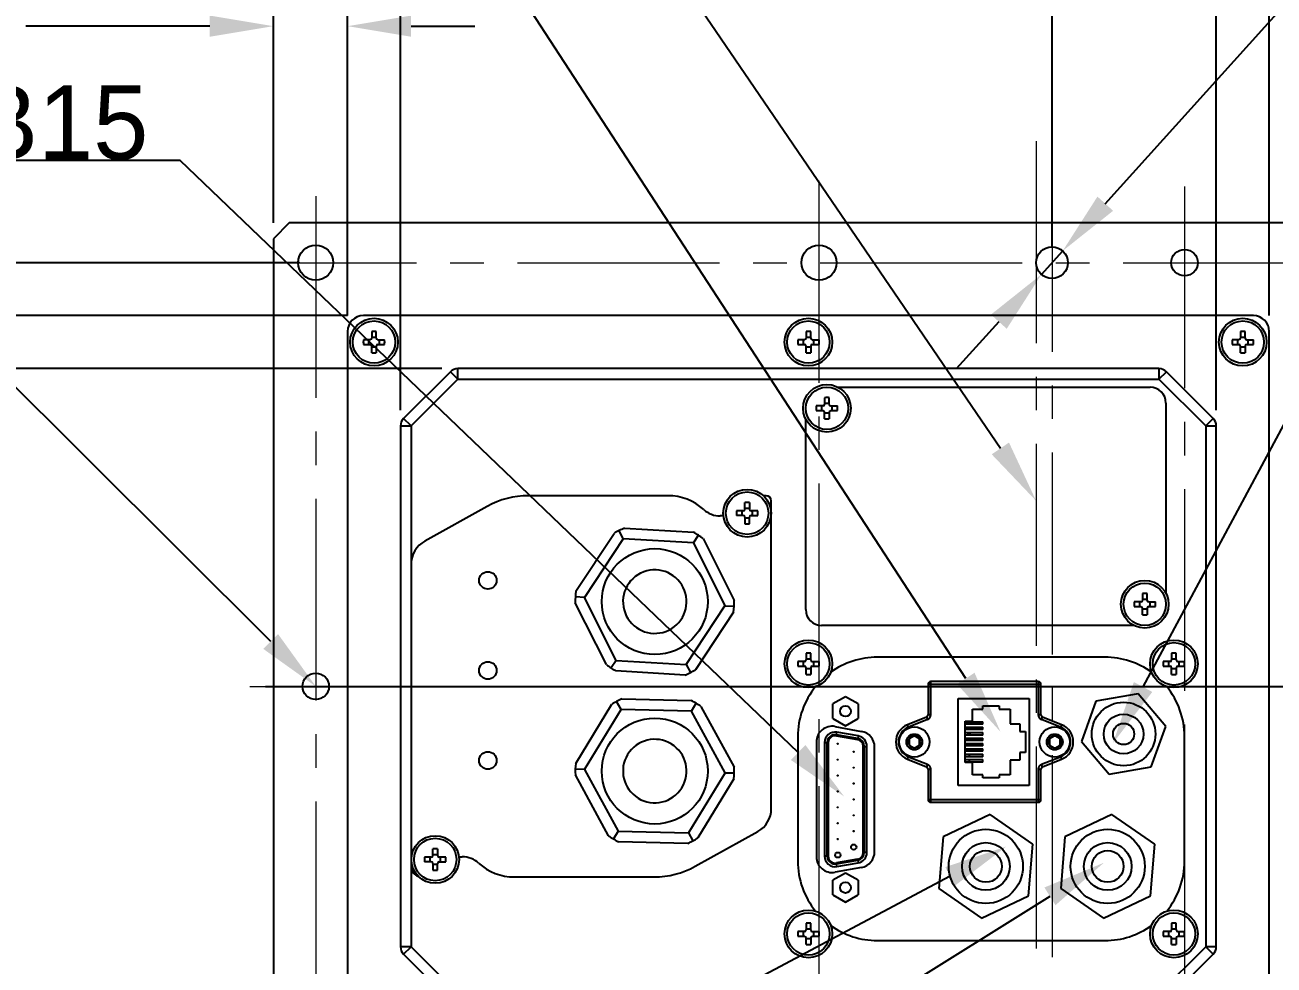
# Model space of a CAD drawing. Header units: millimetres. Extents: x 4086 to 8300, y 123 to 1549.
# Drawn here: x 6673.2 to 6791.1, y 646.6 to 735.4 of the extents above; entities that cross this region are included whole.
import ezdxf
from ezdxf import colors
from ezdxf.entities.mleader import LeaderData, LeaderLine
from ezdxf.math import Vec2, Vec3

# ---------------------------------------------------------------- set-up
doc = ezdxf.new("R2010")
doc.units = ezdxf.units.MM
doc.linetypes.add('CENTER2', pattern=[28.575, 19.05, -3.175, 3.175, -3.175])
doc.layers.add('00_COMPONENTS', color=7, linetype='Continuous')
for name, color, linetype, lineweight in [('中心线层', 7, 'CENTER2', 0), ('标注层', 7, 'Continuous', 0), ('细线层', 7, 'Continuous', 0)]:
    doc.layers.add(name, color=color, linetype=linetype, lineweight=lineweight)
doc.styles.get("Standard").update_dxf_attribs({"font": 'simsun.ttc'})
doc.styles.add('思源黑', font='SourceHanSansCN-Normal.ttf')
doc.dimstyles.new('半径标注', dxfattribs={"dimtxt": 7, "dimasz": 6, "dimexe": 1.25, "dimexo": 0.625, "dimgap": 1, "dimtad": 1, "dimtoh": 1, "dimlfac": 2, "dimdsep": 46, "dimtxsty": '思源黑', "dimcen": 2.5, "dimadec": 0, "dimazin": 0, "dimtfac": 1, "dimtmove": 0, "dimatfit": 3, "dimfxl": 1, "dimarcsym": 0})
doc.dimstyles.new('尺寸标注_细节_1_2比例', dxfattribs={"dimtxt": 7, "dimasz": 6, "dimexe": 2, "dimexo": 1.5, "dimgap": 1, "dimtad": 1, "dimlfac": 2, "dimdsep": 46, "dimtxsty": '思源黑', "dimcen": 0.09, "dimadec": 0, "dimazin": 0, "dimtp": 0.01, "dimtm": 0.01, "dimtfac": 1, "dimtofl": 0, "dimtmove": 0, "dimatfit": 3, "dimfxl": 1, "dimtolj": 1, "dimarcsym": 0})

# ---------------------------------------------------------------- blocks, each defined once
blk = doc.blocks.new('*D1541')
at = {"layer": 'Defpoints', "color": 0}
for p in [(6700.68, 712.96), (6605.05, 632.96), (6700.68, 632.96)]:
    blk.add_point(p, dxfattribs=at)
at = {"layer": '细线层', "color": 0, "lineweight": -2}
for p, q in [((6699.18, 712.96), (6603.05, 712.96)), ((6605.05, 706.96), (6605.05, 638.96)), ((6699.18, 632.96), (6603.05, 632.96))]:
    blk.add_line(p, q, dxfattribs=at)
at = {"layer": '细线层', "color": 0}
for points in [[(6606.05, 706.96), (6604.05, 706.96), (6605.05, 712.96)], [(6604.05, 638.96), (6606.05, 638.96), (6605.05, 632.96)]]:
    blk.add_solid(points, dxfattribs=at)
at = {"layer": '细线层', "color": 0, "insert": (6600.43, 672.96), "char_height": 7, "attachment_point": 5, "rotation": 90, "style": '思源黑'}
blk.add_mtext('\\A1;160', dxfattribs=at)
blk = doc.blocks.new('*D1542')
at = {"layer": 'Defpoints', "color": 0}
for p in [(6705.18, 707.96), (6624.57, 637.96), (6705.18, 637.96)]:
    blk.add_point(p, dxfattribs=at)
at = {"layer": '细线层', "color": 0, "lineweight": -2}
for p, q in [((6703.68, 707.96), (6622.57, 707.96)), ((6624.57, 701.96), (6624.57, 643.96)), ((6703.68, 637.96), (6622.57, 637.96))]:
    blk.add_line(p, q, dxfattribs=at)
at = {"layer": '细线层', "color": 0}
for points in [[(6625.57, 701.96), (6623.57, 701.96), (6624.57, 707.96)], [(6623.57, 643.96), (6625.57, 643.96), (6624.57, 637.96)]]:
    blk.add_solid(points, dxfattribs=at)
at = {"layer": '细线层', "color": 0, "insert": (6619.95, 672.96), "char_height": 7, "attachment_point": 5, "rotation": 90, "style": '思源黑'}
blk.add_mtext('\\A1;140', dxfattribs=at)
blk = doc.blocks.new('*D1543')
at = {"layer": 'Defpoints', "color": 0}
for p in [(6714.09, 702.96), (6644.14, 642.96), (6714.09, 642.96)]:
    blk.add_point(p, dxfattribs=at)
at = {"layer": '细线层', "color": 0, "lineweight": -2}
for p, q in [((6712.59, 702.96), (6642.14, 702.96)), ((6644.14, 696.96), (6644.14, 648.96)), ((6712.59, 642.96), (6642.14, 642.96))]:
    blk.add_line(p, q, dxfattribs=at)
at = {"layer": '细线层', "color": 0}
for points in [[(6645.14, 696.96), (6643.14, 696.96), (6644.14, 702.96)], [(6643.14, 648.96), (6645.14, 648.96), (6644.14, 642.96)]]:
    blk.add_solid(points, dxfattribs=at)
at = {"layer": '细线层', "color": 0, "insert": (6639.51, 672.96), "char_height": 7, "attachment_point": 5, "rotation": 90, "style": '思源黑'}
blk.add_mtext('\\A1;120', dxfattribs=at)
blk = doc.blocks.new('*D1544')
at = {"layer": 'Defpoints', "color": 0}
for p in [(6703.68, 735.29), (6696.68, 715.21), (6703.68, 706.46)]:
    blk.add_point(p, dxfattribs=at)
at = {"layer": '细线层', "color": 0, "lineweight": -2}
for p, q in [((6696.68, 716.71), (6696.68, 737.29)), ((6703.68, 707.96), (6703.68, 737.29)), ((6690.68, 735.29), (6673.33, 735.29)), ((6709.68, 735.29), (6715.68, 735.29))]:
    blk.add_line(p, q, dxfattribs=at)
at = {"layer": '细线层', "color": 0}
for points in [[(6690.68, 734.29), (6690.68, 736.29), (6696.68, 735.29)], [(6709.68, 736.29), (6709.68, 734.29), (6703.68, 735.29)]]:
    blk.add_solid(points, dxfattribs=at)
at = {"layer": '细线层', "color": 0, "insert": (6679.01, 739.79), "char_height": 7, "attachment_point": 5, "style": '思源黑'}
blk.add_mtext('\\A1;14', dxfattribs=at)
blk = doc.blocks.new('*D1545')
at = {"layer": 'Defpoints', "color": 0}
for p in [(6703.68, 747.61), (6703.68, 706.46), (6708.68, 697.55)]:
    blk.add_point(p, dxfattribs=at)
at = {"layer": '细线层', "color": 0, "lineweight": -2}
for p, q in [((6703.68, 707.96), (6703.68, 749.61)), ((6708.68, 699.05), (6708.68, 749.61)), ((6697.68, 747.61), (6674.94, 747.61)), ((6714.68, 747.61), (6720.68, 747.61))]:
    blk.add_line(p, q, dxfattribs=at)
at = {"layer": '细线层', "color": 0}
for points in [[(6697.68, 746.61), (6697.68, 748.61), (6703.68, 747.61)], [(6714.68, 748.61), (6714.68, 746.61), (6708.68, 747.61)]]:
    blk.add_solid(points, dxfattribs=at)
at = {"layer": '细线层', "color": 0, "insert": (6680.52, 752.24), "char_height": 7, "attachment_point": 5, "style": '思源黑'}
blk.add_mtext('\\A1;10', dxfattribs=at)
blk = doc.blocks.new('*D1546')
at = {"layer": 'Defpoints', "color": 0}
for p in [(6785.68, 747.54), (6708.68, 697.55), (6785.68, 697.55)]:
    blk.add_point(p, dxfattribs=at)
at = {"layer": '细线层', "color": 0, "lineweight": -2}
for p, q in [((6708.68, 699.05), (6708.68, 749.54)), ((6785.68, 699.05), (6785.68, 749.54)), ((6714.68, 747.54), (6779.68, 747.54))]:
    blk.add_line(p, q, dxfattribs=at)
at = {"layer": '细线层', "color": 0}
for points in [[(6714.68, 748.54), (6714.68, 746.54), (6708.68, 747.54)], [(6779.68, 746.54), (6779.68, 748.54), (6785.68, 747.54)]]:
    blk.add_solid(points, dxfattribs=at)
at = {"layer": '细线层', "color": 0, "insert": (6747.18, 752.11), "char_height": 7, "attachment_point": 5, "style": '思源黑'}
blk.add_mtext('\\A1;154', dxfattribs=at)
blk = doc.blocks.new('*D1547')
at = {"layer": 'Defpoints', "color": 0}
for p in [(6800.68, 777.21), (6800.68, 715.21), (6770.18, 712.96)]:
    blk.add_point(p, dxfattribs=at)
at = {"layer": '细线层', "color": 0, "lineweight": -2}
for p, q in [((6770.18, 714.46), (6770.18, 779.21)), ((6800.68, 716.71), (6800.68, 779.21)), ((6770.18, 777.21), (6724.85, 777.21)), ((6776.18, 777.21), (6794.68, 777.21))]:
    blk.add_line(p, q, dxfattribs=at)
at = {"layer": '细线层', "color": 0}
for points in [[(6776.18, 778.21), (6776.18, 776.21), (6770.18, 777.21)], [(6794.68, 776.21), (6794.68, 778.21), (6800.68, 777.21)]]:
    blk.add_solid(points, dxfattribs=at)
at = {"layer": '细线层', "color": 0, "insert": (6744.51, 782.11), "char_height": 7, "attachment_point": 5, "style": '思源黑'}
blk.add_mtext('\\A1;61%%P0.05', dxfattribs=at)
blk = doc.blocks.new('*D1548')
at = {"layer": 'Defpoints', "color": 0}
for p in [(6790.68, 761.83), (6703.68, 706.46), (6790.68, 706.46)]:
    blk.add_point(p, dxfattribs=at)
at = {"layer": '细线层', "color": 0, "lineweight": -2}
for p, q in [((6703.68, 707.96), (6703.68, 763.83)), ((6790.68, 707.96), (6790.68, 763.83)), ((6709.68, 761.83), (6784.68, 761.83))]:
    blk.add_line(p, q, dxfattribs=at)
at = {"layer": '细线层', "color": 0}
for points in [[(6709.68, 762.83), (6709.68, 760.83), (6703.68, 761.83)], [(6784.68, 760.83), (6784.68, 762.83), (6790.68, 761.83)]]:
    blk.add_solid(points, dxfattribs=at)
at = {"layer": '细线层', "color": 0, "insert": (6747.28, 766.33), "char_height": 7, "attachment_point": 5, "style": '思源黑'}
blk.add_mtext('\\A1;174', dxfattribs=at)
blk = doc.blocks.new('*D1549')
at = {"color": 0, "lineweight": -2}
for p, q in [((6775.2, 718.53), (6817.9, 765.88)), ((6978.06, 765.88), (6817.9, 765.88)), ((6769.17, 711.85), (6771.18, 714.07)), ((6765.16, 707.39), (6761.14, 702.93))]:
    blk.add_line(p, q, dxfattribs=at)
at = {"color": 0}
for points in [[(6774.46, 719.2), (6775.94, 717.86), (6771.18, 714.07)], [(6765.9, 706.72), (6764.41, 708.06), (6769.17, 711.85)]]:
    blk.add_solid(points, dxfattribs=at)
at = {"layer": 'Defpoints', "color": 0}
for p in [(6771.18, 714.07), (6769.17, 711.85)]:
    blk.add_point(p, dxfattribs=at)
at = {"color": 0, "insert": (6900.59, 773.97), "char_height": 7, "attachment_point": 5}
blk.add_mtext('\\A1;{\\fSource Han Sans CN Normal|b0|i0|c134|p34;φ6{\\H0.7x;\\S+0.012^ 0;} \\C7;Penetration\\C256; (Locating Hole)}', dxfattribs=at)
blk = doc.blocks.new('*D1557')
at = {"layer": 'Defpoints', "color": 0}
for p in [(6795.68, 712.96), (6694.45, 672.96), (6827.42, 672.96)]:
    blk.add_point(p, dxfattribs=at)
at = {"layer": '细线层', "color": 0, "lineweight": -2}
for p, q in [((6827.42, 712.96), (6827.42, 730.54)), ((6797.18, 712.96), (6829.42, 712.96)), ((6827.42, 706.96), (6827.42, 678.96)), ((6695.95, 672.96), (6829.42, 672.96))]:
    blk.add_line(p, q, dxfattribs=at)
at = {"layer": '细线层', "color": 0}
for points in [[(6828.42, 706.96), (6826.42, 706.96), (6827.42, 712.96)], [(6826.42, 678.96), (6828.42, 678.96), (6827.42, 672.96)]]:
    blk.add_solid(points, dxfattribs=at)
at = {"layer": '细线层', "color": 0, "insert": (6822.8, 724.75), "char_height": 7, "attachment_point": 5, "rotation": 90, "style": '思源黑'}
blk.add_mtext('\\A1;80', dxfattribs=at)

msp = doc.modelspace()

# ---------------------------------------------------------------- linework, layer by layer
at = {"layer": '00_COMPONENTS', "color": 7, "linetype": 'Continuous'}
for p, q in [((6698.1785, 716.7095), (6696.6785, 715.2095)), ((6799.1785, 716.7095), (6698.1785, 716.7095)), ((6696.6785, 715.2095), (6696.6785, 630.7095)), ((6789.1785, 707.9595), (6705.1785, 707.9595)), ((6703.6785, 706.4595), (6703.6785, 639.4595)), ((6705.9585, 706.4633), (6705.9585, 705.8295)), ((6706.3985, 705.8295), (6706.3985, 706.4633)), ((6746.9585, 706.4633), (6746.9585, 705.8295)), ((6747.3985, 705.8295), (6747.3985, 706.4633)), ((6787.9585, 706.4633), (6787.9585, 705.8295)), ((6788.3985, 705.8295), (6788.3985, 706.4633)), ((6790.6785, 639.4595), (6790.6785, 706.4595)), ((6705.8085, 705.6795), (6705.1747, 705.6795)), ((6705.1747, 705.2395), (6705.8085, 705.2395)), ((6705.7049, 705.2395), (6705.7049, 705.6795)), ((6705.9585, 705.9331), (6706.3985, 705.9331)), ((6705.9585, 704.4558), (6705.9585, 705.0895)), ((6706.3985, 704.986), (6705.9585, 704.986)), ((6706.3985, 705.0895), (6706.3985, 704.4558)), ((6706.5485, 705.6795), (6707.1822, 705.6795)), ((6706.5485, 705.2395), (6707.1822, 705.2395)), ((6706.6521, 705.6795), (6706.6521, 705.2395)), ((6746.8085, 705.6795), (6746.1747, 705.6795)), ((6746.1747, 705.2395), (6746.8085, 705.2395)), ((6746.7049, 705.2395), (6746.7049, 705.6795)), ((6746.9585, 705.9331), (6747.3985, 705.9331)), ((6746.9585, 704.4558), (6746.9585, 705.0895)), ((6747.3985, 704.986), (6746.9585, 704.986)), ((6747.3985, 705.0895), (6747.3985, 704.4558)), ((6747.5485, 705.6795), (6748.1822, 705.6795)), ((6747.5485, 705.2395), (6748.1822, 705.2395)), ((6747.6521, 705.6795), (6747.6521, 705.2395)), ((6787.8085, 705.6795), (6787.1747, 705.6795)), ((6787.1747, 705.2395), (6787.8085, 705.2395)), ((6787.7049, 705.2395), (6787.7049, 705.6795)), ((6787.9585, 705.9331), (6788.3985, 705.9331)), ((6787.9585, 704.4558), (6787.9585, 705.0895)), ((6788.3985, 704.986), (6787.9585, 704.986)), ((6788.3985, 705.0895), (6788.3985, 704.4558)), ((6788.5485, 705.6795), (6789.1822, 705.6795)), ((6788.5485, 705.2395), (6789.1822, 705.2395)), ((6788.6521, 705.6795), (6788.6521, 705.2395)), ((6713.3856, 702.6666), (6708.9714, 698.2524)), ((6713.3856, 702.6666), (6714.0927, 701.9595)), ((6714.0927, 701.9595), (6714.0927, 702.9595)), ((6780.2643, 702.9595), (6714.0927, 702.9595)), ((6780.2643, 702.9595), (6780.2643, 701.9595)), ((6780.2643, 701.9595), (6780.9714, 702.6666)), ((6785.3856, 698.2524), (6780.9714, 702.6666)), ((6714.0927, 701.9595), (6709.6785, 697.5453)), ((6714.0927, 701.9595), (6780.2643, 701.9595)), ((6784.6785, 697.5453), (6780.2643, 701.9595)), ((6749.9593, 701.2095), (6779.4285, 701.2095)), ((6748.5585, 699.4295), (6747.9247, 699.4295)), ((6748.4549, 698.9895), (6748.4549, 699.4295)), ((6748.7085, 700.2133), (6748.7085, 699.5795)), ((6748.7085, 699.6831), (6749.1485, 699.6831)), ((6749.1485, 699.5795), (6749.1485, 700.2133)), ((6749.2985, 699.4295), (6749.9322, 699.4295)), ((6749.4021, 699.4295), (6749.4021, 698.9895)), ((6780.9285, 699.7095), (6780.9285, 681.7403)), ((6709.6785, 697.5453), (6708.9714, 698.2524)), ((6746.9285, 680.2095), (6746.9285, 698.1788)), ((6747.9247, 698.9895), (6748.5585, 698.9895)), ((6748.7085, 698.2058), (6748.7085, 698.8395)), ((6749.1485, 698.736), (6748.7085, 698.736)), ((6749.1485, 698.8395), (6749.1485, 698.2058)), ((6749.2985, 698.9895), (6749.9322, 698.9895)), ((6785.3856, 698.2524), (6784.6785, 697.5453)), ((6708.6785, 697.5453), (6708.6785, 648.3738)), ((6708.6785, 697.5453), (6709.6785, 697.5453)), ((6709.6785, 697.5453), (6709.6785, 648.3738)), ((6784.6785, 697.5453), (6784.6785, 648.3738)), ((6784.6785, 697.5453), (6785.6785, 697.5453)), ((6785.6785, 648.3738), (6785.6785, 697.5453)), ((6733.9233, 690.9595), (6720.7515, 690.9595)), ((6743.1785, 690.9595), (6742.9282, 690.9595)), ((6716.8664, 689.9528), (6710.9644, 686.6739)), ((6741.1794, 689.6787), (6741.1794, 690.3125)), ((6741.1794, 689.7823), (6741.6194, 689.7823)), ((6741.6194, 690.3125), (6741.6194, 689.6787)), ((6743.6785, 661.4305), (6743.6785, 690.4595)), ((6741.0294, 689.5287), (6740.3956, 689.5287)), ((6741.0294, 689.0887), (6740.3956, 689.0887)), ((6740.9258, 689.0887), (6740.9258, 689.5287)), ((6741.1794, 688.9387), (6741.1794, 688.305)), ((6741.6194, 688.8352), (6741.1794, 688.8352)), ((6741.6194, 688.305), (6741.6194, 688.9387)), ((6742.4031, 689.5287), (6741.7694, 689.5287)), ((6741.7694, 689.0887), (6742.4031, 689.0887)), ((6741.8729, 689.5287), (6741.8729, 689.0887)), ((6725.243, 681.9411), (6728.8386, 687.402)), ((6729.7017, 686.8943), (6729.3159, 687.6635)), ((6729.8108, 687.8897), (6736.3379, 687.5062)), ((6729.7017, 686.8943), (6726.0504, 681.3489)), ((6736.3298, 686.5049), (6729.7017, 686.8943)), ((6736.3298, 686.5049), (6736.803, 687.2236)), ((6736.3298, 686.5049), (6739.3066, 680.5701)), ((6737.2463, 686.9081), (6740.1778, 681.0637)), ((6778.7085, 681.7133), (6778.7085, 681.0795)), ((6779.1485, 681.0795), (6779.1485, 681.7133)), ((6728.1107, 675.011), (6725.1792, 680.8554)), ((6726.0504, 681.3489), (6725.1914, 681.3994)), ((6729.0272, 675.4141), (6726.0504, 681.3489)), ((6735.6553, 675.0247), (6739.3066, 680.5701)), ((6739.3066, 680.5701), (6740.1656, 680.5197)), ((6778.5585, 680.9295), (6777.9247, 680.9295)), ((6777.9247, 680.4895), (6778.5585, 680.4895)), ((6778.4549, 680.4895), (6778.4549, 680.9295)), ((6778.7085, 681.1831), (6779.1485, 681.1831)), ((6778.7085, 679.7058), (6778.7085, 680.3395)), ((6779.1485, 680.236), (6778.7085, 680.236)), ((6779.1485, 680.3395), (6779.1485, 679.7058)), ((6779.2985, 680.9295), (6779.9322, 680.9295)), ((6779.2985, 680.4895), (6779.9322, 680.4895)), ((6779.4021, 680.9295), (6779.4021, 680.4895)), ((6740.114, 679.978), (6736.5183, 674.5171)), ((6777.8977, 678.7095), (6748.4285, 678.7095)), ((6746.9585, 676.0883), (6746.9585, 675.4545)), ((6746.9585, 675.5581), (6747.3985, 675.5581)), ((6747.3985, 675.4545), (6747.3985, 676.0883)), ((6775.1785, 675.7095), (6753.6785, 675.7095)), ((6781.4585, 676.0883), (6781.4585, 675.4545)), ((6781.4585, 675.5581), (6781.8985, 675.5581)), ((6781.8985, 675.4545), (6781.8985, 676.0883)), ((6729.0272, 675.4141), (6728.554, 674.6955)), ((6735.5462, 674.0294), (6729.0191, 674.4129)), ((6729.0272, 675.4141), (6735.6553, 675.0247)), ((6735.6553, 675.0247), (6736.0411, 674.2556)), ((6746.8085, 675.3045), (6746.1747, 675.3045)), ((6746.1747, 674.8645), (6746.8085, 674.8645)), ((6746.7049, 674.8645), (6746.7049, 675.3045)), ((6746.9585, 674.0808), (6746.9585, 674.7145)), ((6747.3985, 674.611), (6746.9585, 674.611)), ((6747.3985, 674.7145), (6747.3985, 674.0808)), ((6747.5485, 675.3045), (6748.1822, 675.3045)), ((6747.5485, 674.8645), (6748.1822, 674.8645)), ((6747.6521, 675.3045), (6747.6521, 674.8645)), ((6781.3085, 675.3045), (6780.6747, 675.3045)), ((6780.6747, 674.8645), (6781.3085, 674.8645)), ((6781.2049, 674.8645), (6781.2049, 675.3045)), ((6781.4585, 674.0808), (6781.4585, 674.7145)), ((6781.8985, 674.611), (6781.4585, 674.611)), ((6781.8985, 674.7145), (6781.8985, 674.0808)), ((6782.0485, 675.3045), (6782.6822, 675.3045)), ((6782.0485, 674.8645), (6782.6822, 674.8645)), ((6782.1521, 675.3045), (6782.1521, 674.8645)), ((6758.4785, 673.1595), (6758.4785, 670.2804)), ((6758.4785, 673.1595), (6769.1285, 673.1595)), ((6758.7285, 670.2804), (6758.7285, 673.4095)), ((6768.8785, 673.4095), (6758.7285, 673.4095)), ((6768.8785, 673.4095), (6768.8785, 670.2804)), ((6769.1285, 670.2804), (6769.1285, 673.1595)), ((6750.6785, 671.9807), (6749.491, 671.2951)), ((6751.866, 671.2951), (6750.6785, 671.9807)), ((6778.2945, 672.2631), (6774.3175, 671.5444)), ((6780.9055, 669.1783), (6778.2945, 672.2631)), ((6725.213, 665.6787), (6728.6142, 671.2628)), ((6729.4945, 670.7858), (6729.0819, 671.5409)), ((6729.5686, 671.7844), (6736.1051, 671.631)), ((6736.1322, 670.6301), (6736.5798, 671.365)), ((6737.034, 671.0652), (6740.1694, 665.3277)), ((6749.491, 669.9239), (6749.491, 671.2951)), ((6751.866, 671.2951), (6751.866, 669.9239)), ((6761.3285, 663.6095), (6761.3285, 671.8095)), ((6761.3285, 671.8095), (6768.0285, 671.8095)), ((6762.6785, 669.6595), (6762.6785, 670.8095)), ((6762.6785, 670.8095), (6763.6285, 670.8095)), ((6763.6285, 670.8095), (6763.6285, 671.1095)), ((6763.6285, 671.1095), (6765.1785, 671.1095)), ((6765.1785, 671.1095), (6765.1785, 670.8095)), ((6765.1785, 670.8095), (6766.2285, 670.8095)), ((6766.2285, 670.8095), (6766.2285, 669.4345)), ((6768.0285, 671.8095), (6768.0285, 663.6095)), ((6774.3175, 671.5444), (6772.9515, 667.7408)), ((6726.0408, 665.1153), (6729.4945, 670.7858)), ((6736.1322, 670.6301), (6729.4945, 670.7858)), ((6739.3162, 664.8038), (6736.1322, 670.6301)), ((6749.491, 669.9239), (6750.6785, 669.2383)), ((6750.6785, 669.2383), (6751.866, 669.9239)), ((6758.321, 670.0481), (6756.5311, 669.3354)), ((6758.4135, 669.8158), (6756.6236, 669.1031)), ((6758.321, 670.0481), (6758.4135, 669.8158)), ((6758.7285, 670.2804), (6758.4785, 670.2804)), ((6761.9785, 665.7595), (6761.9785, 669.6595)), ((6761.9785, 669.6595), (6762.6785, 669.6595)), ((6769.1285, 670.2804), (6768.8785, 670.2804)), ((6769.1935, 669.8158), (6769.286, 670.0481)), ((6770.9834, 669.1031), (6769.1935, 669.8158)), ((6771.0759, 669.3354), (6769.286, 670.0481)), ((6749.6891, 669.1644), (6752.1968, 668.7085)), ((6749.8328, 668.3831), (6749.8759, 668.6294)), ((6751.8759, 668.2794), (6749.8759, 668.6294)), ((6756.6236, 669.1031), (6756.5311, 669.3354)), ((6761.9785, 669.6095), (6763.6375, 669.6095)), ((6763.6375, 669.3795), (6761.9785, 669.3795)), ((6761.9785, 669.0995), (6763.6375, 669.0995)), ((6763.6375, 668.8695), (6761.9785, 668.8695)), ((6761.9785, 668.5895), (6763.6375, 668.5895)), ((6762.2192, 669.6095), (6762.2192, 669.3795)), ((6762.2192, 669.0995), (6762.2192, 668.8695)), ((6762.2192, 668.5895), (6762.2192, 668.3595)), ((6762.4458, 669.3795), (6762.4458, 669.6095)), ((6762.4458, 668.8695), (6762.4458, 669.0995)), ((6762.4458, 668.3595), (6762.4458, 668.5895)), ((6763.6375, 669.3795), (6763.6375, 669.6095)), ((6763.6375, 668.8695), (6763.6375, 669.0995)), ((6763.6375, 668.3595), (6763.6375, 668.5895)), ((6766.2285, 669.4345), (6767.1285, 669.4345)), ((6767.1285, 669.4345), (6767.1285, 668.7095)), ((6767.1285, 668.7095), (6767.6785, 668.7095)), ((6767.6785, 668.7095), (6767.6785, 666.7095)), ((6771.0759, 669.3354), (6770.9834, 669.1031)), ((6779.5395, 665.3747), (6780.9055, 669.1783)), ((6746.1785, 668.2095), (6746.1785, 656.4595)), ((6747.9285, 667.6872), (6747.9285, 656.8819)), ((6748.7035, 667.6443), (6748.7035, 656.9247)), ((6748.7035, 667.6443), (6748.9535, 667.6443)), ((6748.9535, 656.9247), (6748.9535, 667.6443)), ((6749.0535, 667.6443), (6749.0535, 656.9247)), ((6749.8155, 668.2846), (6751.8155, 667.9346)), ((6751.8328, 668.0331), (6749.8328, 668.3831)), ((6751.8759, 668.2794), (6751.8328, 668.0331)), ((6752.3535, 657.2747), (6752.3535, 667.2943)), ((6752.4535, 667.2943), (6752.4535, 657.2747)), ((6752.4535, 667.2943), (6752.7035, 667.2943)), ((6752.7035, 657.2747), (6752.7035, 667.2943)), ((6757.1785, 668.2869), (6756.6785, 667.9982)), ((6756.6785, 667.9982), (6756.6785, 667.4209)), ((6756.6785, 667.4209), (6757.1785, 667.1322)), ((6757.6785, 667.9982), (6757.1785, 668.2869)), ((6757.1785, 667.1322), (6757.6785, 667.4209)), ((6757.6785, 667.4209), (6757.6785, 667.9982)), ((6763.6375, 668.3595), (6761.9785, 668.3595)), ((6761.9785, 668.0795), (6763.6375, 668.0795)), ((6763.6375, 667.8495), (6761.9785, 667.8495)), ((6761.9785, 667.5695), (6763.6375, 667.5695)), ((6763.6375, 667.3395), (6761.9785, 667.3395)), ((6762.2192, 668.0795), (6762.2192, 667.8495)), ((6762.2192, 667.5695), (6762.2192, 667.3395)), ((6762.4458, 667.8495), (6762.4458, 668.0795)), ((6762.4458, 667.3395), (6762.4458, 667.5695)), ((6763.6375, 667.8495), (6763.6375, 668.0795)), ((6763.6375, 667.3395), (6763.6375, 667.5695)), ((6770.4285, 668.2869), (6769.9285, 667.9982)), ((6769.9285, 667.9982), (6769.9285, 667.4209)), ((6769.9285, 667.4209), (6770.4285, 667.1322)), ((6770.9285, 667.9982), (6770.4285, 668.2869)), ((6770.4285, 667.1322), (6770.9285, 667.4209)), ((6770.9285, 667.4209), (6770.9285, 667.9982)), ((6772.9515, 667.7408), (6775.5625, 664.656)), ((6782.6785, 656.4595), (6782.6785, 668.2095)), ((6753.4285, 657.3364), (6753.4285, 667.2327)), ((6756.5311, 666.0837), (6756.6236, 666.316)), ((6756.5311, 666.0837), (6758.321, 665.371)), ((6756.6236, 666.316), (6758.4135, 665.6033)), ((6761.9785, 667.0595), (6763.6375, 667.0595)), ((6763.6375, 666.8295), (6761.9785, 666.8295)), ((6761.9785, 666.5495), (6763.6375, 666.5495)), ((6763.6375, 666.3195), (6761.9785, 666.3195)), ((6762.2192, 667.0595), (6762.2192, 666.8295)), ((6762.3785, 666.3195), (6762.3785, 666.5495)), ((6762.4458, 666.8295), (6762.4458, 667.0595)), ((6763.6375, 666.8295), (6763.6375, 667.0595)), ((6763.6375, 666.3195), (6763.6375, 666.5495)), ((6767.1285, 666.7095), (6767.1285, 665.9845)), ((6767.6785, 666.7095), (6767.1285, 666.7095)), ((6769.1935, 665.6033), (6770.9834, 666.316)), ((6769.286, 665.371), (6771.0759, 666.0837)), ((6770.9834, 666.316), (6771.0759, 666.0837)), ((6726.0408, 665.1153), (6725.1806, 665.1355)), ((6726.0408, 665.1153), (6729.2247, 659.289)), ((6758.4135, 665.6033), (6758.321, 665.371)), ((6758.4785, 665.1387), (6758.4785, 662.2595)), ((6758.4785, 665.1387), (6758.7285, 665.1387)), ((6758.7285, 662.0095), (6758.7285, 665.1387)), ((6761.9785, 666.0395), (6763.6375, 666.0395)), ((6763.6375, 665.8095), (6761.9785, 665.8095)), ((6762.6785, 665.7595), (6761.9785, 665.7595)), ((6762.3785, 665.8095), (6762.3785, 666.0395)), ((6762.6785, 664.6095), (6762.6785, 665.7595)), ((6763.6375, 665.8095), (6763.6375, 666.0395)), ((6766.2285, 665.9845), (6766.2285, 664.6095)), ((6767.1285, 665.9845), (6766.2285, 665.9845)), ((6768.8785, 665.1387), (6768.8785, 662.0095)), ((6768.8785, 665.1387), (6769.1285, 665.1387)), ((6769.1285, 662.2595), (6769.1285, 665.1387)), ((6769.286, 665.371), (6769.1935, 665.6033)), ((6775.5625, 664.656), (6779.5395, 665.3747)), ((6728.3229, 658.8539), (6725.1875, 664.5914)), ((6739.3162, 664.8038), (6735.8624, 659.1332)), ((6740.1439, 664.2404), (6736.7428, 658.6563)), ((6739.3162, 664.8038), (6740.1764, 664.7836)), ((6763.6285, 664.6095), (6762.6785, 664.6095)), ((6763.6285, 664.3095), (6763.6285, 664.6095)), ((6765.1785, 664.3095), (6763.6285, 664.3095)), ((6765.1785, 664.6095), (6765.1785, 664.3095)), ((6766.2285, 664.6095), (6765.1785, 664.6095)), ((6768.0285, 663.6095), (6761.3285, 663.6095)), ((6769.1285, 662.2595), (6758.4785, 662.2595)), ((6758.7285, 662.0095), (6768.8785, 662.0095)), ((6764.3249, 660.851), (6759.8906, 658.7486)), ((6768.3628, 658.0619), (6764.3249, 660.851)), ((6775.8249, 660.851), (6771.3906, 658.7486)), ((6779.8628, 658.0619), (6775.8249, 660.851)), ((6729.2247, 659.289), (6728.7771, 658.5541)), ((6729.2247, 659.289), (6735.8624, 659.1332)), ((6735.8624, 659.1332), (6736.2751, 658.3782)), ((6736.4906, 655.9663), (6742.3926, 659.2452)), ((6735.7884, 658.1347), (6729.2518, 658.2881)), ((6759.8906, 658.7486), (6759.4942, 653.8572)), ((6767.9664, 653.1705), (6768.3628, 658.0619)), ((6771.3906, 658.7486), (6770.9942, 653.8572)), ((6779.4664, 653.1705), (6779.8628, 658.0619)), ((6711.5876, 656.8304), (6710.9539, 656.8304)), ((6711.484, 656.3904), (6711.484, 656.8304)), ((6711.7376, 656.9804), (6711.7376, 657.6141)), ((6711.7376, 657.0839), (6712.1776, 657.0839)), ((6712.1776, 657.6141), (6712.1776, 656.9804)), ((6712.9614, 656.8304), (6712.3276, 656.8304)), ((6712.4312, 656.8304), (6712.4312, 656.3904)), ((6748.9535, 656.9247), (6748.7035, 656.9247)), ((6752.7035, 657.2747), (6752.4535, 657.2747)), ((6711.5876, 656.3904), (6710.9539, 656.3904)), ((6711.7376, 656.2404), (6711.7376, 655.6066)), ((6712.1776, 656.1368), (6711.7376, 656.1368)), ((6712.1776, 655.6066), (6712.1776, 656.2404)), ((6712.3276, 656.3904), (6712.9614, 656.3904)), ((6752.1888, 655.8591), (6749.6968, 655.4061)), ((6751.8155, 656.6345), (6749.8155, 656.2845)), ((6749.8328, 656.186), (6751.8328, 656.536)), ((6749.8759, 655.9397), (6749.8328, 656.186)), ((6749.8759, 655.9397), (6751.8759, 656.2897)), ((6751.8328, 656.536), (6751.8759, 656.2897)), ((6719.4337, 654.9595), (6732.6055, 654.9595)), ((6750.6785, 655.3307), (6749.491, 654.6451)), ((6749.491, 653.2739), (6749.491, 654.6451)), ((6751.866, 654.6451), (6750.6785, 655.3307)), ((6751.866, 654.6451), (6751.866, 653.2739)), ((6749.491, 653.2739), (6750.6785, 652.5883)), ((6750.6785, 652.5883), (6751.866, 653.2739)), ((6759.4942, 653.8572), (6763.532, 651.0681)), ((6763.532, 651.0681), (6767.9664, 653.1705)), ((6770.9942, 653.8572), (6775.032, 651.0681)), ((6775.032, 651.0681), (6779.4664, 653.1705)), ((6746.8085, 649.8045), (6746.1747, 649.8045)), ((6746.7049, 649.3645), (6746.7049, 649.8045)), ((6746.9585, 650.5883), (6746.9585, 649.9545)), ((6746.9585, 650.0581), (6747.3985, 650.0581)), ((6747.3985, 649.9545), (6747.3985, 650.5883)), ((6747.5485, 649.8045), (6748.1822, 649.8045)), ((6747.6521, 649.8045), (6747.6521, 649.3645)), ((6781.3085, 649.8045), (6780.6747, 649.8045)), ((6781.2049, 649.3645), (6781.2049, 649.8045)), ((6781.4585, 650.5883), (6781.4585, 649.9545)), ((6781.4585, 650.0581), (6781.8985, 650.0581)), ((6781.8985, 649.9545), (6781.8985, 650.5883)), ((6782.0485, 649.8045), (6782.6822, 649.8045)), ((6782.1521, 649.8045), (6782.1521, 649.3645)), ((6746.1747, 649.3645), (6746.8085, 649.3645)), ((6746.9585, 648.5808), (6746.9585, 649.2145)), ((6747.3985, 649.111), (6746.9585, 649.111)), ((6747.3985, 649.2145), (6747.3985, 648.5808)), ((6747.5485, 649.3645), (6748.1822, 649.3645)), ((6753.6785, 648.9595), (6775.1785, 648.9595)), ((6780.6747, 649.3645), (6781.3085, 649.3645)), ((6781.4585, 648.5808), (6781.4585, 649.2145)), ((6781.8985, 649.111), (6781.4585, 649.111)), ((6781.8985, 649.2145), (6781.8985, 648.5808)), ((6782.0485, 649.3645), (6782.6822, 649.3645)), ((6709.6785, 648.3738), (6708.6785, 648.3738)), ((6708.9714, 647.6666), (6709.6785, 648.3738)), ((6708.9714, 647.6666), (6713.3856, 643.2524)), ((6709.6785, 648.3738), (6714.0927, 643.9595)), ((6780.2643, 643.9595), (6784.6785, 648.3738)), ((6780.9714, 643.2524), (6785.3856, 647.6666)), ((6784.6785, 648.3738), (6785.3856, 647.6666)), ((6785.6785, 648.3738), (6784.6785, 648.3738))]:
    msp.add_line(p, q, dxfattribs=at)
for centre, radius in [((6700.6785, 712.9595), 1.65), ((6748.1785, 712.9595), 1.65), ((6770.1785, 712.9595), 1.5), ((6782.6785, 712.9595), 1.25), ((6706.1785, 705.4595), 2.25), ((6706.1785, 705.4595), 2), ((6747.1785, 705.4595), 2.25), ((6747.1785, 705.4595), 2), ((6788.1785, 705.4595), 2.25), ((6788.1785, 705.4595), 2), ((6748.9285, 699.2095), 2.25), ((6748.9285, 699.2095), 2), ((6741.3994, 689.3087), 2.25), ((6741.3994, 689.3087), 2), ((6732.6785, 680.9595), 5), ((6716.9285, 682.9595), 0.825), ((6778.9285, 680.7095), 2.25), ((6778.9285, 680.7095), 2), ((6747.1785, 675.0845), 2.25), ((6747.1785, 675.0845), 2), ((6781.6785, 675.0845), 2.25), ((6781.6785, 675.0845), 2), ((6716.9285, 674.4595), 0.825), ((6700.6785, 672.9595), 1.25), ((6750.6785, 670.6095), 0.5125), ((6776.9285, 668.4595), 3), ((6732.6785, 664.9595), 5), ((6776.9285, 668.4595), 1.875), ((6757.1785, 667.7095), 1.425), ((6757.1785, 667.7095), 0.75), ((6770.4285, 667.7095), 1.425), ((6770.4285, 667.7095), 0.75), ((6776.9285, 668.4595), 1), ((6749.9535, 667.5345), 0.025), ((6757.1785, 667.7095), 0.5774), ((6770.4285, 667.7095), 0.5774), ((6716.9285, 665.9595), 0.825), ((6751.4535, 666.7845), 0.025), ((6749.9535, 666.0345), 0.025), ((6751.4535, 665.2845), 0.025), ((6749.9535, 664.5345), 0.025), ((6751.4535, 663.7845), 0.025), ((6749.9535, 663.0345), 0.025), ((6749.9535, 661.5345), 0.025), ((6751.4535, 662.2845), 0.025), ((6751.4535, 660.7845), 0.025), ((6749.9535, 660.0345), 0.025), ((6751.4535, 659.2845), 0.025), ((6763.9285, 655.9595), 3.5), ((6775.4285, 655.9595), 3.5), ((6711.9576, 656.6104), 2.25), ((6711.9576, 656.6104), 2), ((6749.9535, 658.5345), 0.025), ((6751.4535, 657.7845), 0.25), ((6763.9285, 655.9595), 2.25), ((6775.4285, 655.9595), 2.25), ((6749.9535, 657.0345), 0.25), ((6763.9285, 655.9595), 1.5), ((6775.4285, 655.9595), 1.5), ((6750.6785, 653.9595), 0.5125), ((6747.1785, 649.5845), 2.25), ((6747.1785, 649.5845), 2), ((6781.6785, 649.5845), 2.25), ((6781.6785, 649.5845), 2)]:
    msp.add_circle(centre, radius, dxfattribs=at)
for centre, radius, start, end in [((6705.1785, 706.4595), 1.5, 90, 180), ((6789.1785, 706.4595), 1.5, 0, 90), ((6706.1785, 700.1172), 6.3499, 88.014507, 91.985493), ((6747.1785, 700.1172), 6.3499, 88.014507, 91.985493), ((6788.1785, 700.1172), 6.3499, 88.014507, 91.985493), ((6711.5194, 705.4594), 6.3484, 178.014878, 181.985122), ((6705.8085, 705.8295), 0.15, 270, 0), ((6705.8085, 705.0895), 0.15, 0, 90), ((6706.5485, 705.8295), 0.15, 180, 270), ((6706.5485, 705.0895), 0.15, 90, 180), ((6700.8376, 705.4596), 6.3484, 358.014878, 1.985122), ((6752.5194, 705.4594), 6.3484, 178.014878, 181.985122), ((6746.8085, 705.8295), 0.15, 270, 0), ((6746.8085, 705.0895), 0.15, 0, 90), ((6747.5485, 705.8295), 0.15, 180, 270), ((6747.5485, 705.0895), 0.15, 90, 180), ((6741.8376, 705.4596), 6.3484, 358.014878, 1.985122), ((6793.5194, 705.4594), 6.3484, 178.014878, 181.985122), ((6787.8085, 705.8295), 0.15, 270, 0), ((6787.8085, 705.0895), 0.15, 0, 90), ((6788.5485, 705.8295), 0.15, 180, 270), ((6788.5485, 705.0895), 0.15, 90, 180), ((6782.8376, 705.4596), 6.3484, 358.014878, 1.985122), ((6706.1785, 710.8018), 6.3499, 268.014507, 271.985493), ((6747.1785, 710.8018), 6.3499, 268.014507, 271.985493), ((6788.1785, 710.8018), 6.3499, 268.014507, 271.985493), ((6714.0927, 701.9595), 1, 90, 135), ((6780.2643, 701.9595), 1, 45, 90), ((6779.4285, 699.7095), 1.5, 0, 90), ((6754.2694, 699.2096), 6.3484, 178.014878, 181.985122), ((6748.5585, 699.5795), 0.15, 270, 0), ((6748.9285, 693.8672), 6.3499, 88.014507, 91.985493), ((6749.2985, 699.5795), 0.15, 180, 270), ((6743.5876, 699.2094), 6.3484, 358.014878, 1.985122), ((6709.6785, 697.5453), 1, 135, 180), ((6748.5585, 698.8395), 0.15, 0, 90), ((6748.9285, 704.5518), 6.3499, 268.014507, 271.985493), ((6749.2985, 698.8395), 0.15, 90, 180), ((6784.6785, 697.5453), 1, 0, 45), ((6720.7515, 682.9595), 8, 90, 119.054604), ((6733.9233, 685.9595), 5, 47.50266, 90), ((6743.1785, 690.4595), 0.5, 0, 90), ((6741.0294, 689.6787), 0.15, 270, 0), ((6741.3994, 683.9664), 6.3499, 88.014507, 91.985493), ((6741.7694, 689.6787), 0.15, 180, 270), ((6738.8211, 691.305), 2.25, 227.50266, 270.902862), ((6738.9038, 686.0557), 3, 85.006526, 90.902862), ((6746.7402, 689.3088), 6.3484, 178.014878, 181.985122), ((6741.0294, 688.9387), 0.15, 0, 90), ((6741.7694, 688.9387), 0.15, 90, 180), ((6736.0585, 689.3086), 6.3484, 358.014878, 1.985122), ((6732.6785, 680.9595), 7.5, 112.47971, 120.795844), ((6732.6785, 680.9595), 7.5, 52.47971, 60.795844), ((6741.3994, 694.651), 6.3499, 268.014507, 271.985493), ((6712.1785, 684.4885), 2.5, 119.054604, 180), ((6732.6785, 680.9595), 3, 116.637777, 116.13186), ((6732.6785, 680.9595), 7.5, 172.47971, 180.795844), ((6778.9285, 675.3672), 6.3499, 88.014507, 91.985493), ((6732.6785, 680.9595), 7.5, 352.47971, 0.795844), ((6784.2694, 680.7094), 6.3484, 178.014878, 181.985122), ((6778.5585, 681.0795), 0.15, 270, 0), ((6778.5585, 680.3395), 0.15, 0, 90), ((6779.2985, 681.0795), 0.15, 180, 270), ((6779.2985, 680.3395), 0.15, 90, 180), ((6773.5876, 680.7096), 6.3484, 358.014878, 1.985122), ((6748.4285, 680.2095), 1.5, 180, 270), ((6778.9285, 686.0518), 6.3499, 268.014507, 271.985493), ((6747.1785, 669.7422), 6.3499, 88.014507, 91.985493), ((6753.6785, 668.2095), 7.5, 90, 125.888481), ((6775.1785, 668.2095), 7.5, 54.111519, 90), ((6781.6785, 669.7422), 6.3499, 88.014507, 91.985493), ((6732.6785, 680.9595), 7.5, 232.47971, 240.795844), ((6732.6785, 680.9595), 7.5, 292.47971, 300.795844), ((6752.5194, 675.0846), 6.3484, 178.014878, 181.985122), ((6746.8085, 675.4545), 0.15, 270, 0), ((6746.8085, 674.7145), 0.15, 0, 90), ((6747.5485, 675.4545), 0.15, 180, 270), ((6747.5485, 674.7145), 0.15, 90, 180), ((6741.8376, 675.0844), 6.3484, 358.014878, 1.985122), ((6787.0194, 675.0846), 6.3484, 178.014878, 181.985122), ((6781.3085, 675.4545), 0.15, 270, 0), ((6781.3085, 674.7145), 0.15, 0, 90), ((6782.0485, 675.4545), 0.15, 180, 270), ((6782.0485, 674.7145), 0.15, 90, 180), ((6776.3376, 675.0844), 6.3484, 358.014878, 1.985122), ((6747.1785, 680.4268), 6.3499, 268.014507, 271.985493), ((6758.7285, 673.1595), 0.25, 90, 180), ((6768.8785, 673.1595), 0.25, 0, 90), ((6781.6785, 680.4268), 6.3499, 268.014507, 271.985493), ((6753.6785, 668.2095), 7.5, 140.899513, 180), ((6775.1785, 668.2095), 7.5, 0, 39.100487), ((6732.6785, 664.9595), 7.5, 114.497516, 122.81365), ((6732.6785, 664.9595), 7.5, 54.497516, 62.81365), ((6758.2285, 670.2804), 0.25, 291.711751, 0), ((6758.2285, 670.2804), 0.5, 291.711751, 0), ((6769.3785, 670.2804), 0.5, 180, 248.288249), ((6769.3785, 670.2804), 0.25, 180, 248.288249), ((6749.4285, 667.6872), 1.5, 79.695154, 180), ((6749.7035, 667.6443), 1, 80.073754, 180), ((6751.9285, 667.2327), 1.5, 0, 79.695154), ((6757.1785, 667.7095), 1.75, 111.711751, 248.288249), ((6757.1785, 667.7095), 1.5, 111.711751, 248.288249), ((6770.4285, 667.7095), 1.5, 291.711751, 68.288249), ((6770.4285, 667.7095), 1.75, 291.711751, 68.288249), ((6732.6785, 664.9595), 3, 58.655583, 58.149666), ((6749.7035, 667.6443), 0.75, 80.073754, 180), ((6749.7035, 667.6443), 0.65, 80.073759, 179.999996), ((6751.7035, 667.2943), 0.65, 0, 80.073754), ((6751.7035, 667.2943), 0.75, 0, 80.073754), ((6751.7035, 667.2943), 1, 0, 80.073754), ((6732.6785, 664.9595), 7.5, 174.497516, 182.81365), ((6732.6785, 664.9595), 7.5, 354.497516, 2.81365), ((6758.2285, 665.1387), 0.25, 0, 68.288249), ((6758.2285, 665.1387), 0.5, 0, 68.288249), ((6769.3785, 665.1387), 0.5, 111.711751, 180), ((6769.3785, 665.1387), 0.25, 111.711751, 180), ((6741.1785, 661.4305), 2.5, 299.054604, 0), ((6758.7285, 662.2595), 0.25, 180, 270), ((6768.8785, 662.2595), 0.25, 270, 0), ((6732.6785, 664.9595), 7.5, 234.497516, 242.81365), ((6732.6785, 664.9595), 7.5, 294.497516, 302.81365), ((6717.2985, 656.6103), 6.3484, 178.014878, 181.985122), ((6711.5876, 656.9804), 0.15, 270, 0), ((6711.9576, 651.2681), 6.3499, 88.014507, 91.985493), ((6712.3276, 656.9804), 0.15, 180, 270), ((6706.6167, 656.6103), 6.3484, 358.014878, 1.985122), ((6714.4531, 659.8634), 3, 265.006526, 270.902862), ((6714.5359, 654.6141), 2.25, 47.50266, 90.902862), ((6749.4285, 656.8819), 1.5, 180, 280.304846), ((6749.7035, 656.9247), 1, 180, 279.926246), ((6749.7035, 656.9247), 0.75, 180, 279.926246), ((6749.7035, 656.9247), 0.65, 180, 279.926246), ((6751.7035, 657.2747), 0.65, 279.926246, 0), ((6751.7035, 657.2747), 0.75, 279.926246, 0), ((6751.7035, 657.2747), 1, 279.926246, 0), ((6751.9285, 657.3364), 1.5, 280.304846, 0), ((6710.6785, 655.9595), 1, 180, 252.720262), ((6711.5876, 656.2404), 0.15, 0, 90), ((6711.9576, 661.9527), 6.3499, 268.014507, 271.985493), ((6712.3276, 656.2404), 0.15, 90, 180), ((6719.4337, 659.9595), 5, 227.50266, 270), ((6732.6055, 662.9595), 8, 270, 299.054604), ((6753.6785, 656.4595), 7.5, 180, 219.100487), ((6775.1785, 656.4595), 7.5, 320.899513, 0), ((6752.5194, 649.5846), 6.3484, 178.014878, 181.985122), ((6746.8085, 649.9545), 0.15, 270, 0), ((6747.1785, 644.2422), 6.3499, 88.014507, 91.985493), ((6747.5485, 649.9545), 0.15, 180, 270), ((6741.8376, 649.5844), 6.3484, 358.014878, 1.985122), ((6753.6785, 656.4595), 7.5, 234.111519, 270), ((6775.1785, 656.4595), 7.5, 270, 305.888481), ((6787.0194, 649.5846), 6.3484, 178.014878, 181.985122), ((6781.3085, 649.9545), 0.15, 270, 0), ((6781.6785, 644.2422), 6.3499, 88.014507, 91.985493), ((6782.0485, 649.9545), 0.15, 180, 270), ((6776.3376, 649.5844), 6.3484, 358.014878, 1.985122), ((6746.8085, 649.2145), 0.15, 0, 90), ((6747.1785, 654.9268), 6.3499, 268.014507, 271.985493), ((6747.5485, 649.2145), 0.15, 90, 180), ((6781.3085, 649.2145), 0.15, 0, 90), ((6781.6785, 654.9268), 6.3499, 268.014507, 271.985493), ((6782.0485, 649.2145), 0.15, 90, 180), ((6709.6785, 648.3738), 1, 180, 225), ((6784.6785, 648.3738), 1, 315, 0)]:
    msp.add_arc(centre, radius, start, end, dxfattribs=at)
at = {"layer": '中心线层'}
for p, q in [((6768.6785, 724.4191), (6768.6785, 623.6909)), ((6770.1785, 723.6039), (6770.1785, 624.0864)), ((6748.1785, 720.6746), (6748.1785, 624.9691)), ((6700.6785, 719.2432), (6700.6785, 625.9027)), ((6782.6785, 720.1633), (6782.6785, 626.036)), ((6691.1547, 712.9595), (6805.5389, 712.9595)), ((6694.4541, 672.9595), (6969.9627, 672.9595))]:
    msp.add_line(p, q, dxfattribs=at)

# ---------------------------------------------------------------- dimensions: what is measured, and where the dimension line sits
dim = msp.add_diameter_dim_2p(p1=(6769.174, 711.8455), p2=(6771.183, 714.0735), text='\\A1;{\\fSource Han Sans CN Normal|b0|i0|c134|p34;φ6{\\H0.7x;\\S+0.012^ 0;} \\C7;Penetration\\C256; (Locating Hole)}', dimstyle='半径标注', override={"dimtxsty": 'Standard'})
dim.commit()
dim.dimension.update_dxf_attribs({"geometry": '*D1549', "text_midpoint": (6900.5871, 765.8791), "dimtype": 163})
at = {"layer": '细线层'}
dim = msp.add_linear_dim(base=(6800.6785, 777.2082), p1=(6770.1785, 712.9595), p2=(6800.6785, 715.2095), text='<>%%P0.05', dimstyle='尺寸标注_细节_1_2比例', dxfattribs=at)
dim.commit()
dim.dimension.update_dxf_attribs({"geometry": '*D1547', "text_midpoint": (6744.5134, 777.2082), "dimtype": 160})
for base, p1, p2, picture, middle in [((6790.6785, 761.8325), (6703.6785, 706.4595), (6790.6785, 706.4595), '*D1548', (6747.2824, 761.8325)), ((6703.6785, 747.6099), (6708.6785, 697.5453), (6703.6785, 706.4595), '*D1545', (6680.5164, 747.6099)), ((6785.6785, 747.544), (6708.6785, 697.5453), (6785.6785, 697.5453), '*D1546', (6747.1785, 747.544)), ((6703.6785, 735.294), (6696.6785, 715.2095), (6703.6785, 706.4595), '*D1544', (6679.0064, 735.294))]:
    dim = msp.add_linear_dim(base=base, p1=p1, p2=p2, dimstyle='尺寸标注_细节_1_2比例', dxfattribs=at)
    dim.commit()
    dim.dimension.update_dxf_attribs({"geometry": picture, "text_midpoint": middle, "dimtype": 160})
dim = msp.add_linear_dim(base=(6827.4215, 672.9595), p1=(6795.6785, 712.9595), p2=(6694.4541, 672.9595), angle=90, dimstyle='尺寸标注_细节_1_2比例', dxfattribs=at)
dim.commit()
dim.dimension.update_dxf_attribs({"geometry": '*D1557', "text_midpoint": (6827.4215, 724.7507), "dimtype": 160})
for base, p1, p2, picture, middle in [((6605.0525, 632.9595), (6700.6785, 712.9595), (6700.6785, 632.9595), '*D1541', (6600.4264, 672.9595)), ((6624.5742, 637.9595), (6705.1785, 707.9595), (6705.1785, 637.9595), '*D1542', (6619.9481, 672.9595)), ((6644.1367, 642.9595), (6714.0927, 702.9595), (6714.0927, 642.9595), '*D1543', (6639.5106, 672.9595))]:
    dim = msp.add_linear_dim(base=base, p1=p1, p2=p2, angle=90, dimstyle='尺寸标注_细节_1_2比例', dxfattribs=at)
    dim.commit()
    dim.dimension.update_dxf_attribs({"geometry": picture, "text_midpoint": middle})

# ---------------------------------------------------------------- leaders
at = {"layer": '标注层'}
ml = msp.add_multileader_mtext('Standard', dxfattribs=at)
ml.set_content('{\\C7;battery pack}', style='思源黑')
ml.set_leader_properties()
ml.build(insert=Vec2(0, 0))
ml.multileader.update_dxf_attribs({"text_left_attachment_type": 5, "text_right_attachment_type": 5, "dogleg_length": 1, "arrow_head_size": 6})
ctx = ml.context
ctx.base_point, ctx.char_height, ctx.arrow_head_size, ctx.plane_origin = Vec3(6634.8636, 799.558), 7, 6, Vec3(6768.6785, 690.4633)
ctx.left_attachment, ctx.right_attachment, ctx.text_align_type = 5, 5, 2
notes = []
notes.append((ctx, [(0, (1, 1, 0), (6694.2945, 799.558), (-1, 0), 1, [(0, [(6768.6785, 690.4633)], 0, [])])]))
ctx.mtext.insert, ctx.mtext.alignment, ctx.mtext.flow_direction = Vec3(6691.2945, 809.4253), 3, 5
ml = msp.add_multileader_mtext('Standard', dxfattribs=at)
ml.set_content('{\\C7;network port}', style='思源黑')
ml.set_leader_properties()
ml.build(insert=Vec2(0, 0))
ml.multileader.update_dxf_attribs({"text_left_attachment_type": 5, "text_right_attachment_type": 5, "dogleg_length": 1, "arrow_head_size": 6})
ctx = ml.context
ctx.base_point, ctx.char_height, ctx.arrow_head_size, ctx.plane_origin = Vec3(6631.454, 779.6793), 7, 6, Vec3(6765.3072, 668.6715)
ctx.left_attachment, ctx.right_attachment, ctx.text_align_type = 5, 5, 2
notes.append((ctx, [(0, (1, 1, 0), (6693.0424, 779.6793), (-1, 0), 1, [(0, [(6765.3072, 668.6715)], 0, [])])]))
ctx.mtext.insert, ctx.mtext.alignment, ctx.mtext.flow_direction = Vec3(6690.0424, 789.5092), 3, 5
ml = msp.add_multileader_mtext('Standard', dxfattribs=at)
ml.set_content('{\\C7;user air duct2 }(φ4blue)', style='思源黑')
ml.set_leader_properties()
ml.build(insert=Vec2(0, 0))
ml.multileader.update_dxf_attribs({"text_left_attachment_type": 5, "text_right_attachment_type": 5, "dogleg_length": 1, "arrow_head_size": 6})
ctx = ml.context
ctx.base_point, ctx.char_height, ctx.arrow_head_size, ctx.plane_origin = Vec3(6816.4077, 741.2147), 7, 6, Vec3(7214.0243, 528.699)
ctx.left_attachment, ctx.right_attachment = 5, 5
notes.append((ctx, [(0, (1, 1, 0), (6815.4077, 741.2147), (1, 0), 1, [(0, [(6775.9324, 667.6102)], 0, [])])]))
ctx.mtext.insert, ctx.mtext.flow_direction = Vec3(6818.4077, 750.9232), 5
ml = msp.add_multileader_mtext('Standard', dxfattribs=at)
ml.set_content('{\\C256;3}×{\\C256;M6 \\A1;\\C7;Penetration}', style='思源黑')
ml.set_leader_properties()
ml.build(insert=Vec2(0, 0))
ml.multileader.update_dxf_attribs({"text_left_attachment_type": 5, "text_right_attachment_type": 5, "dogleg_length": 1, "arrow_head_size": 6})
ctx = ml.context
ctx.base_point, ctx.char_height, ctx.arrow_head_size, ctx.plane_origin = Vec3(6561.7924, 725.4479), 7, 6, Vec3(6700.6785, 672.9595)
ctx.left_attachment, ctx.right_attachment, ctx.text_align_type = 5, 5, 2
notes.append((ctx, [(0, (1, 1, 0), (6647.9905, 725.4479), (-1, 0), 1, [(0, [(6700.6785, 672.9595)], 0, [])])]))
ctx.mtext.insert, ctx.mtext.alignment, ctx.mtext.flow_direction = Vec3(6644.9905, 732.9103), 3, 5
ml = msp.add_multileader_mtext('Standard', dxfattribs=at)
ml.set_content('DB15', style='思源黑')
ml.set_leader_properties()
ml.build(insert=Vec2(0, 0))
ml.multileader.update_dxf_attribs({"text_left_attachment_type": 5, "text_right_attachment_type": 5, "dogleg_length": 1, "arrow_head_size": 6})
ctx = ml.context
ctx.base_point, ctx.char_height, ctx.arrow_head_size, ctx.plane_origin = Vec3(6661.1072, 722.5924), 7, 6, Vec3(6750.5446, 662.5634)
ctx.left_attachment, ctx.right_attachment, ctx.text_align_type = 5, 5, 2
notes.append((ctx, [(0, (1, 1, 0), (6687.8823, 722.5924), (-1, 0), 1, [(0, [(6750.5446, 662.5634)], 0, [])])]))
ctx.mtext.insert, ctx.mtext.alignment, ctx.mtext.flow_direction = Vec3(6684.8823, 729.7185), 3, 5
ml = msp.add_multileader_mtext('Standard', dxfattribs=at)
ml.set_content('{\\C7;user air duct1 }(φ6blue)', style='思源黑')
ml.set_leader_properties()
ml.build(insert=Vec2(0, 0))
ml.multileader.update_dxf_attribs({"text_left_attachment_type": 5, "text_right_attachment_type": 5, "dogleg_length": 1, "arrow_head_size": 6})
ctx = ml.context
ctx.base_point, ctx.char_height, ctx.arrow_head_size, ctx.plane_origin = Vec3(6557.1473, 602.1488), 7, 6, Vec3(7202.8191, 529.8633)
ctx.left_attachment, ctx.right_attachment, ctx.text_align_type = 5, 5, 2
notes.append((ctx, [(0, (1, 1, 0), (6660.9738, 602.1488), (-1, 0), 1, [(0, [(6765.8638, 657.8392)], 0, [])])]))
ctx.mtext.insert, ctx.mtext.alignment, ctx.mtext.flow_direction = Vec3(6657.9738, 611.8573), 3, 5
ml = msp.add_multileader_mtext('Standard', dxfattribs=at)
ml.set_content('{\\C7;user air duct3 }(φ6grey)', style='思源黑')
ml.set_leader_properties()
ml.build(insert=Vec2(0, 0))
ml.multileader.update_dxf_attribs({"text_left_attachment_type": 5, "text_right_attachment_type": 5, "dogleg_length": 1, "arrow_head_size": 6})
ctx = ml.context
ctx.base_point, ctx.char_height, ctx.arrow_head_size, ctx.plane_origin = Vec3(6556.7138, 584.5783), 7, 6, Vec3(7223.0234, 527.3788)
ctx.left_attachment, ctx.right_attachment, ctx.text_align_type = 5, 5, 2
notes.append((ctx, [(0, (1, 1, 0), (6660.0968, 584.5783), (-1, 0), 1, [(0, [(6775.0693, 656.3074)], 0, [])])]))
ctx.mtext.insert, ctx.mtext.alignment, ctx.mtext.flow_direction = Vec3(6657.0968, 594.7818), 3, 5
for ctx, leaders in notes:
    for number, flags, end, landing, length, lines in leaders:
        leader = LeaderData()
        leader.index, (leader.has_last_leader_line, leader.has_dogleg_vector, leader.attachment_direction) = number, flags
        leader.last_leader_point, leader.dogleg_vector, leader.dogleg_length = Vec3(end), Vec3(landing), length
        for number, points, colour, breaks in lines:
            line = LeaderLine()
            line.index, line.vertices, line.color, line.breaks = number, Vec3.list(points), colors.encode_raw_color(colour), breaks
            leader.lines.append(line)
        ctx.leaders.append(leader)

doc.saveas('drawing.dxf')
